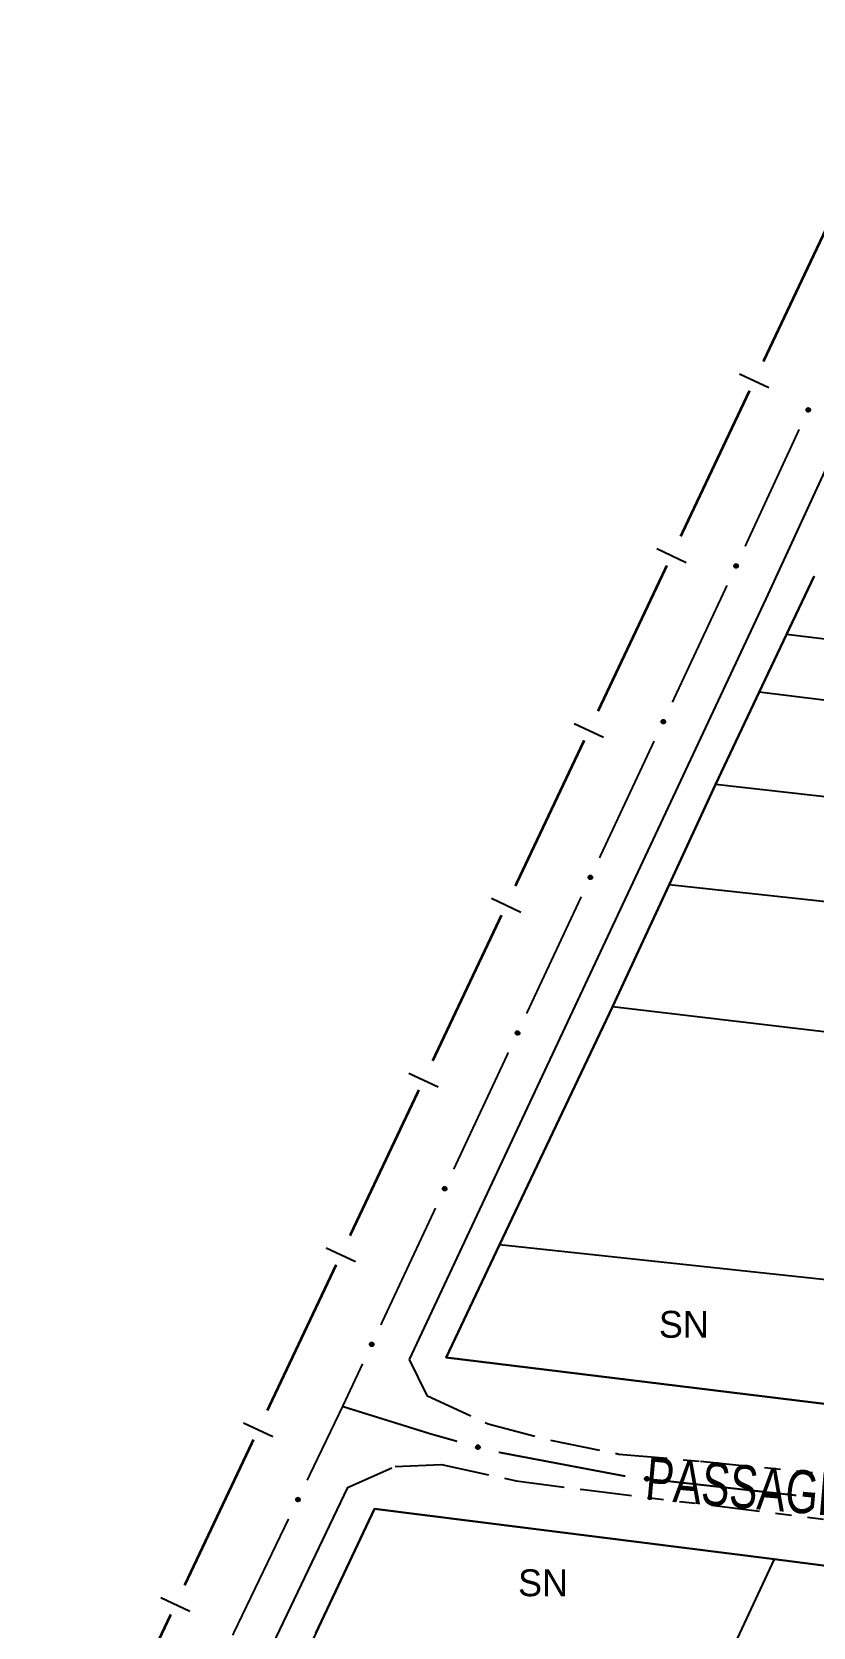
# Model space of a CAD drawing. Extents: x 203665 to 205970, y 4870865 to 4873745.
# Drawn here: x 203976.6 to 204049.3, y 4872928.4 to 4873076.9 of the extents above; entities that cross this region are included whole.
import ezdxf
from ezdxf.enums import TextEntityAlignment as Align

# ---------------------------------------------------------------- set-up
doc = ezdxf.new("R2010")
doc.units = 0
doc.header["$LTSCALE"] = 1.5
doc.header["$MEASUREMENT"] = 0
doc.linetypes.add('TRACO_25', pattern=[8, 3, -1, 1, -1, 1, -1])
for name, color, linetype in [('CD_MALHA_LOTES', 7, 'CONTINUOUS'), ('LM-LIM-SETORES-BAIRROS', 250, 'CONTINUOUS'), ('RU-QUADRA', 210, 'CONTINUOUS'), ('SV-EIXO-RUA-N-PAV', 6, 'CONTINUOUS'), ('SV-EIXO-RUA-PAV', 20, 'CONTINUOUS'), ('SV-RUA-NAO-PAV', 7, 'CONTINUOUS'), ('SV-RUA-PAVIM', 7, 'CONTINUOUS'), ('SV-TXT-RUA-N-PAV', 7, 'CONTINUOUS'), ('Th_NmrPort', 1, 'CONTINUOUS')]:
    doc.layers.add(name, color=color, linetype=linetype)
doc.styles.add('ARIAL', font='ARIAL.SHX')

msp = doc.modelspace()

# ---------------------------------------------------------------- linework, layer by layer
at = {"layer": 'CD_MALHA_LOTES', "linetype": 'Continuous', "flags": 128}
for points in [[(204046.836725, 4873020.749607), (204049.411915, 4873026.199989)], [(204044.303534, 4873015.388118), (204046.836725, 4873020.749607)], [(204083.932805, 4873016.260975), (204046.836725, 4873020.749607)], [(204040.238434, 4873006.784347), (204044.303534, 4873015.388118)], [(204082.649884, 4873010.653388), (204044.303534, 4873015.388118)], [(204035.913438, 4872997.472737), (204040.238434, 4873006.784347)], [(204080.722805, 4873002.230214), (204040.238434, 4873006.784347)], [(204030.634862, 4872986.108096), (204035.913438, 4872997.472737)], [(204110.927459, 4872989.323716), (204035.913438, 4872997.472737)], [(204020.14457, 4872963.953816), (204030.634862, 4872986.108096)], [(204104.904589, 4872977.333684), (204030.634862, 4872986.108096)], [(204015.179199, 4872953.467526), (204020.14457, 4872963.953816)], [(204057.44046, 4872959.940736), (204020.14457, 4872963.953816)], [(204052.398941, 4872948.888499), (204015.179199, 4872953.467526)], [(204003.046512, 4872927.788123), (204008.495808, 4872939.366103), (204045.715248, 4872934.701721)], [(204040.535419, 4872923.595435), (204045.715248, 4872934.701721)], [(204045.715248, 4872934.701721), (204081.459851, 4872930.072017), (204082.41378, 4872928.588088), (204072.546758, 4872908.771591)]]:
    msp.add_lwpolyline(points, dxfattribs=at)
at = {"layer": 'LM-LIM-SETORES-BAIRROS', "const_width": 0.25}
for points in [[(204049.090786, 4873055.485278), (204051.103707, 4873059.723006)], [(204044.68499, 4873046.165723), (204048.958935, 4873055.206375)], [(204048.958935, 4873055.206375), (204049.090786, 4873055.485278)], [(204036.991888, 4873029.892549), (204043.402806, 4873043.453527)], [(204029.298785, 4873013.619376), (204035.709704, 4873027.180354)], [(204021.605683, 4872997.346202), (204028.016602, 4873010.90718)], [(204013.912581, 4872981.073029), (204020.3235, 4872994.634007)], [(204006.219479, 4872964.799855), (204012.630398, 4872978.360833)], [(203998.526377, 4872948.526681), (204004.937295, 4872962.087659)], [(203990.833275, 4872932.253508), (203997.244193, 4872945.814486)], [(203983.140173, 4872915.980334), (203989.551091, 4872929.541312)]]:
    msp.add_lwpolyline(points, dxfattribs=at)
at = {"layer": 'LM-LIM-SETORES-BAIRROS'}
for points in [[(204045.186298, 4873043.716501), (204042.474103, 4873044.998684)], [(204037.493196, 4873027.443327), (204034.781001, 4873028.725511)], [(204029.800094, 4873011.170154), (204027.087899, 4873012.452337)], [(204022.106992, 4872994.89698), (204019.394796, 4872996.179164)], [(204014.41389, 4872978.623806), (204011.701694, 4872979.90599)], [(204006.720788, 4872962.350633), (204004.008592, 4872963.632816)], [(203999.027686, 4872946.077459), (203996.31549, 4872947.359643)], [(203991.334584, 4872929.804285), (203988.622388, 4872931.086469)]]:
    msp.add_lwpolyline(points, dxfattribs=at)
at = {"layer": 'RU-QUADRA', "linetype": 'Continuous', "flags": 128}
msp.add_lwpolyline([(204049.411915, 4873026.199989), (204046.836725, 4873020.749607), (204044.303534, 4873015.388118), (204040.238434, 4873006.784347), (204035.913438, 4872997.472737), (204030.634862, 4872986.108096), (204020.14457, 4872963.953816), (204015.179199, 4872953.467526), (204052.398941, 4872948.888499)], dxfattribs=at)
msp.add_lwpolyline([(204008.495808, 4872939.366103), (204003.046512, 4872927.788123), (203998.461711, 4872918.046915), (203993.226455, 4872906.923701), (203988.600279, 4872897.261714), (203984.857735, 4872889.445232), (203981.183914, 4872881.268998), (204016.141448, 4872877.163151), (204055.29889, 4872872.490873), (204062.665741, 4872888.378658), (204067.119922, 4872897.643483), (204072.546758, 4872908.771591), (204082.41378, 4872928.588088), (204081.459851, 4872930.072017), (204045.704523, 4872934.678725)], close=True, dxfattribs=at)
at = {"layer": 'SV-EIXO-RUA-N-PAV', "const_width": 0.18}
for points in [[(204005.671037, 4872948.859794), (204005.536492, 4872948.901725)], [(204013.755545, 4872946.340253), (204005.671037, 4872948.859794)], [(204014.267656, 4872946.196222), (204013.755545, 4872946.340253)], [(204016.192958, 4872945.654731), (204014.267656, 4872946.196222)], [(204031.850036, 4872942.407638), (204020.059194, 4872944.638339)], [(204047.749503, 4872940.622906), (204035.822899, 4872941.948085)]]:
    msp.add_lwpolyline(points, dxfattribs=at)
at = {"layer": 'SV-EIXO-RUA-N-PAV'}
for points in [[(204018.22677, 4872944.968369), (204018.184458, 4872944.943839), (204018.143077, 4872944.931408), (204018.105579, 4872944.930975), (204018.072343, 4872944.939231), (204018.039293, 4872944.951508), (204018.008702, 4872944.971237), (204017.9796, 4872945.000656), (204017.954695, 4872945.042927), (204017.944747, 4872945.086155), (204017.942355, 4872945.122895), (204017.948969, 4872945.158047), (204017.961433, 4872945.189954), (204017.982978, 4872945.221053), (204018.013078, 4872945.250254), (204018.05619, 4872945.274268), (204018.096842, 4872945.286177), (204018.133123, 4872945.285644), (204018.168421, 4872945.27877), (204018.202012, 4872945.265832), (204018.231929, 4872945.246293), (204018.261276, 4872945.215933), (204018.284414, 4872945.173068), (204018.296754, 4872945.132657), (204018.296731, 4872945.096379), (204018.289182, 4872945.061781), (204018.277271, 4872945.028482), (204018.258719, 4872944.996905), (204018.22677, 4872944.968369)], [(204033.965777, 4872942.043674), (204033.928022, 4872942.012583), (204033.889217, 4872941.993582), (204033.852289, 4872941.98705), (204033.818153, 4872941.989787), (204033.783545, 4872941.99652), (204033.75015, 4872942.011006), (204033.716647, 4872942.035295), (204033.685193, 4872942.072948), (204033.668341, 4872942.11398), (204033.66, 4872942.149841), (204033.660804, 4872942.185601), (204033.667908, 4872942.219111), (204033.684103, 4872942.253302), (204033.709049, 4872942.287013), (204033.747676, 4872942.317725), (204033.785848, 4872942.336092), (204033.821732, 4872942.341473), (204033.857677, 4872942.340437), (204033.892927, 4872942.333139), (204033.925626, 4872942.31873), (204033.959523, 4872942.293553), (204033.98933, 4872942.255026), (204034.008084, 4872942.217163), (204034.013967, 4872942.181365), (204034.01215, 4872942.145999), (204034.005819, 4872942.111205), (204033.992654, 4872942.07703), (204033.965777, 4872942.043674)]]:
    msp.add_lwpolyline(points, close=True, dxfattribs=at)
for points in [[(204018.289182, 4872945.061781), (204017.942355, 4872945.122895)], [(204018.277271, 4872945.028482), (204017.944747, 4872945.086155)], [(204018.279284, 4872945.045102), (204017.947857, 4872945.101462)], [(204018.290572, 4872945.080198), (204017.948062, 4872945.14251)], [(204018.296731, 4872945.096379), (204017.948969, 4872945.158047)], [(204018.26348, 4872945.01411), (204017.954014, 4872945.062876)], [(204018.258719, 4872944.996905), (204017.954695, 4872945.042927)], [(204018.29361, 4872945.116198), (204017.958242, 4872945.173666)], [(204018.296754, 4872945.132657), (204017.961433, 4872945.189954)], [(204018.242422, 4872944.984596), (204017.971049, 4872945.022648)], [(204018.288766, 4872945.154415), (204017.977042, 4872945.205233)], [(204018.22677, 4872944.968369), (204017.9796, 4872945.000656)], [(204018.284414, 4872945.173068), (204017.982978, 4872945.221053)], [(204018.268734, 4872945.194068), (204018.001097, 4872945.235322)], [(204018.20318, 4872944.955944), (204018.001384, 4872944.98435)], [(204018.184458, 4872944.943839), (204018.008702, 4872944.971237)], [(204018.261276, 4872945.215933), (204018.013078, 4872945.250254)], [(204018.160899, 4872944.936651), (204018.032786, 4872944.959926)], [(204018.143077, 4872944.931408), (204018.039293, 4872944.951508)], [(204018.240657, 4872945.230314), (204018.042228, 4872945.260608)], [(204018.231929, 4872945.246293), (204018.05619, 4872945.274268)], [(204018.212621, 4872945.256626), (204018.082825, 4872945.278956)], [(204018.202012, 4872945.265832), (204018.096842, 4872945.286177)], [(204034.01215, 4872942.145999), (204033.66, 4872942.149841)], [(204034.013967, 4872942.181365), (204033.660804, 4872942.185601)], [(204034.010524, 4872942.164397), (204033.662439, 4872942.170124)], [(204034.007661, 4872942.200411), (204033.667411, 4872942.202521)], [(204034.008084, 4872942.217163), (204033.667908, 4872942.219111)], [(204034.005819, 4872942.111205), (204033.668341, 4872942.11398)], [(204034.005099, 4872942.127931), (204033.668918, 4872942.129589)], [(204033.996661, 4872942.23733), (204033.680822, 4872942.236727)], [(204033.994551, 4872942.09478), (204033.681274, 4872942.09252)], [(204033.98933, 4872942.255026), (204033.684103, 4872942.253302)], [(204033.992654, 4872942.07703), (204033.685193, 4872942.072948)], [(204033.970441, 4872942.273193), (204033.699658, 4872942.27033)], [(204033.978578, 4872942.062232), (204033.704631, 4872942.055602)], [(204033.959523, 4872942.293553), (204033.709049, 4872942.287013)], [(204033.965777, 4872942.043674), (204033.716647, 4872942.035295)], [(204033.936838, 4872942.304385), (204033.736124, 4872942.301974)], [(204033.944523, 4872942.027574), (204033.740795, 4872942.022752)], [(204033.925626, 4872942.31873), (204033.747676, 4872942.317725)], [(204033.928022, 4872942.012583), (204033.75015, 4872942.011006)], [(204033.904893, 4872942.325782), (204033.773193, 4872942.326687)], [(204033.905948, 4872942.001656), (204033.775755, 4872942.003766)], [(204033.889217, 4872941.993582), (204033.783545, 4872941.99652)], [(204033.892927, 4872942.333139), (204033.785848, 4872942.336092)]]:
    msp.add_lwpolyline(points, dxfattribs=at)
at = {"layer": 'SV-EIXO-RUA-PAV'}
for points in [[(204049.018335, 4873041.752162), (204049.035873, 4873041.706506), (204049.041609, 4873041.663681), (204049.036113, 4873041.626585), (204049.022709, 4873041.595072), (204049.005364, 4873041.564376), (204048.981049, 4873041.537286), (204048.947403, 4873041.513198), (204048.901727, 4873041.495284), (204048.857471, 4873041.492291), (204048.820814, 4873041.495733), (204048.787149, 4873041.507819), (204048.757612, 4873041.525167), (204048.730308, 4873041.551355), (204048.706229, 4873041.58569), (204048.689328, 4873041.632055), (204048.683992, 4873041.674078), (204048.69025, 4873041.709819), (204048.702614, 4873041.743588), (204048.720697, 4873041.774713), (204048.744718, 4873041.801167), (204048.779332, 4873041.825349), (204048.825315, 4873041.841424), (204048.867168, 4873041.847224), (204048.902987, 4873041.841469), (204048.935958, 4873041.828549), (204048.966957, 4873041.811527), (204048.995206, 4873041.788219), (204049.018335, 4873041.752162)], [(204042.307307, 4873027.227628), (204042.324844, 4873027.181972), (204042.33058, 4873027.139147), (204042.325084, 4873027.102051), (204042.31168, 4873027.070537), (204042.294336, 4873027.039842), (204042.270021, 4873027.012752), (204042.236374, 4873026.988663), (204042.190699, 4873026.97075), (204042.146442, 4873026.967757), (204042.109786, 4873026.971199), (204042.07612, 4873026.983284), (204042.046583, 4873027.000633), (204042.019279, 4873027.02682), (204041.995201, 4873027.061156), (204041.978299, 4873027.107521), (204041.972963, 4873027.149544), (204041.979222, 4873027.185285), (204041.991585, 4873027.219053), (204042.009668, 4873027.250179), (204042.033689, 4873027.276633), (204042.068304, 4873027.300814), (204042.114287, 4873027.31689), (204042.156139, 4873027.32269), (204042.191959, 4873027.316935), (204042.22493, 4873027.304014), (204042.255929, 4873027.286992), (204042.284177, 4873027.263684), (204042.307307, 4873027.227628)], [(204035.532515, 4873012.732149), (204035.549827, 4873012.686407), (204035.555353, 4873012.643554), (204035.549675, 4873012.606486), (204035.536115, 4873012.575039), (204035.51862, 4873012.544429), (204035.494173, 4873012.517459), (204035.460408, 4873012.493536), (204035.414645, 4873012.475847), (204035.370374, 4873012.473072), (204035.333735, 4873012.476695), (204035.300129, 4873012.488945), (204035.270678, 4873012.506439), (204035.243503, 4873012.53276), (204035.219594, 4873012.567214), (204035.20292, 4873012.613661), (204035.197791, 4873012.65571), (204035.204225, 4873012.69142), (204035.216755, 4873012.725127), (204035.234991, 4873012.756163), (204035.259142, 4873012.782499), (204035.293875, 4873012.80651), (204035.339936, 4873012.822359), (204035.381817, 4873012.827953), (204035.417607, 4873012.822022), (204035.450514, 4873012.808939), (204035.481429, 4873012.791765), (204035.509563, 4873012.768319), (204035.532515, 4873012.732149)], [(204028.750141, 4872998.240793), (204028.767454, 4872998.195051), (204028.77298, 4872998.152198), (204028.767301, 4872998.11513), (204028.753742, 4872998.083682), (204028.736247, 4872998.053072), (204028.711799, 4872998.026103), (204028.678035, 4872998.00218), (204028.632271, 4872997.984491), (204028.588001, 4872997.981715), (204028.551362, 4872997.985338), (204028.517756, 4872997.997589), (204028.488305, 4872998.015083), (204028.46113, 4872998.041404), (204028.43722, 4872998.075858), (204028.420547, 4872998.122305), (204028.415418, 4872998.164354), (204028.421852, 4872998.200064), (204028.434382, 4872998.23377), (204028.452617, 4872998.264807), (204028.476768, 4872998.291143), (204028.511501, 4872998.315153), (204028.557563, 4872998.331002), (204028.599443, 4872998.336597), (204028.635234, 4872998.330666), (204028.668141, 4872998.317583), (204028.699056, 4872998.300409), (204028.72719, 4872998.276962), (204028.750141, 4872998.240793)], [(204021.967768, 4872983.749436), (204021.985081, 4872983.703694), (204021.990606, 4872983.660841), (204021.984928, 4872983.623773), (204021.971369, 4872983.592326), (204021.953874, 4872983.561716), (204021.929426, 4872983.534746), (204021.895661, 4872983.510823), (204021.849898, 4872983.493134), (204021.805627, 4872983.490359), (204021.768988, 4872983.493982), (204021.735383, 4872983.506232), (204021.705931, 4872983.523726), (204021.678756, 4872983.550047), (204021.654847, 4872983.584501), (204021.638174, 4872983.630948), (204021.633045, 4872983.672997), (204021.639479, 4872983.708707), (204021.652008, 4872983.742414), (204021.670244, 4872983.77345), (204021.694395, 4872983.799786), (204021.729128, 4872983.823797), (204021.775189, 4872983.839646), (204021.81707, 4872983.84524), (204021.85286, 4872983.839309), (204021.885767, 4872983.826227), (204021.916682, 4872983.809053), (204021.944816, 4872983.785606), (204021.967768, 4872983.749436)], [(204015.185395, 4872969.25808), (204015.202707, 4872969.212338), (204015.208233, 4872969.169485), (204015.202554, 4872969.132417), (204015.188995, 4872969.100969), (204015.1715, 4872969.070359), (204015.147053, 4872969.04339), (204015.113288, 4872969.019467), (204015.067525, 4872969.001778), (204015.023254, 4872968.999002), (204014.986615, 4872969.002625), (204014.953009, 4872969.014876), (204014.923558, 4872969.03237), (204014.896383, 4872969.058691), (204014.872473, 4872969.093145), (204014.8558, 4872969.139592), (204014.850671, 4872969.181641), (204014.857105, 4872969.217351), (204014.869635, 4872969.251058), (204014.887871, 4872969.282094), (204014.912021, 4872969.30843), (204014.946754, 4872969.33244), (204014.992816, 4872969.348289), (204015.034696, 4872969.353884), (204015.070487, 4872969.347953), (204015.103394, 4872969.33487), (204015.134309, 4872969.317696), (204015.162443, 4872969.294249), (204015.185395, 4872969.25808)], [(204008.403021, 4872954.766723), (204008.420334, 4872954.720982), (204008.425859, 4872954.678129), (204008.420181, 4872954.641061), (204008.406622, 4872954.609613), (204008.389127, 4872954.579003), (204008.364679, 4872954.552033), (204008.330915, 4872954.52811), (204008.285151, 4872954.510421), (204008.24088, 4872954.507646), (204008.204241, 4872954.511269), (204008.170636, 4872954.523519), (204008.141184, 4872954.541013), (204008.11401, 4872954.567334), (204008.0901, 4872954.601788), (204008.073427, 4872954.648236), (204008.068298, 4872954.690285), (204008.074732, 4872954.725994), (204008.087261, 4872954.759701), (204008.105497, 4872954.790738), (204008.129648, 4872954.817073), (204008.164381, 4872954.841084), (204008.210443, 4872954.856933), (204008.252323, 4872954.862527), (204008.288114, 4872954.856597), (204008.321021, 4872954.843514), (204008.351936, 4872954.82634), (204008.380069, 4872954.802893), (204008.403021, 4872954.766723)], [(204001.531166, 4872940.316548), (204001.548002, 4872940.270629), (204001.553082, 4872940.227721), (204001.547019, 4872940.190714), (204001.533133, 4872940.159409), (204001.515321, 4872940.128983), (204001.490594, 4872940.102269), (204001.456583, 4872940.078698), (204001.410638, 4872940.061486), (204001.366341, 4872940.059171), (204001.329741, 4872940.063175), (204001.296265, 4872940.075774), (204001.266997, 4872940.093573), (204001.240097, 4872940.120175), (204001.216547, 4872940.154876), (204001.200358, 4872940.201494), (204001.195666, 4872940.243594), (204001.202471, 4872940.279235), (204001.215351, 4872940.31281), (204001.233908, 4872940.343655), (204001.258331, 4872940.369738), (204001.293312, 4872940.393386), (204001.339536, 4872940.408756), (204001.381472, 4872940.413914), (204001.417199, 4872940.407612), (204001.449969, 4872940.394187), (204001.480703, 4872940.376693), (204001.508592, 4872940.352955), (204001.531166, 4872940.316548)]]:
    msp.add_lwpolyline(points, close=True, dxfattribs=at)
for points in [[(204048.720697, 4873041.774713), (204048.683992, 4873041.674078)], [(204048.731464, 4873041.783734), (204048.688907, 4873041.659096)], [(204048.744718, 4873041.801167), (204048.689328, 4873041.632055)], [(204048.761875, 4873041.807261), (204048.700611, 4873041.61611)], [(204048.779332, 4873041.825349), (204048.706229, 4873041.58569)], [(204048.802102, 4873041.829259), (204048.719081, 4873041.571501)], [(204048.825315, 4873041.841424), (204048.730308, 4873041.551355)], [(204048.844422, 4873041.842774), (204048.744991, 4873041.542994)], [(204048.867168, 4873041.847224), (204048.757612, 4873041.525167)], [(204048.882924, 4873041.841519), (204048.773191, 4873041.519443)], [(204048.902987, 4873041.841469), (204048.787149, 4873041.507819)], [(204048.917991, 4873041.832832), (204048.802347, 4873041.504468)], [(204048.935958, 4873041.828549), (204048.820814, 4873041.495733)], [(204048.950864, 4873041.81614), (204048.842848, 4873041.49778)], [(204048.966957, 4873041.811527), (204048.857471, 4873041.492291)], [(204048.978969, 4873041.795638), (204048.881922, 4873041.497764)], [(204048.995206, 4873041.788219), (204048.901727, 4873041.495284)], [(204049.004785, 4873041.770182), (204048.924336, 4873041.508229)], [(204049.018335, 4873041.752162), (204048.947403, 4873041.513198)], [(204049.026877, 4873041.726905), (204048.966946, 4873041.532132)], [(204049.035873, 4873041.706506), (204048.981049, 4873041.537286)], [(204049.039248, 4873041.682108), (204048.996024, 4873041.559281)], [(204049.041609, 4873041.663681), (204049.005364, 4873041.564376)], [(204042.009668, 4873027.250179), (204041.972963, 4873027.149544)], [(204042.020435, 4873027.2592), (204041.977878, 4873027.134562)], [(204042.033689, 4873027.276633), (204041.978299, 4873027.107521)], [(204042.050847, 4873027.282727), (204041.989582, 4873027.091576)], [(204042.068304, 4873027.300814), (204041.995201, 4873027.061156)], [(204042.091074, 4873027.304725), (204042.008052, 4873027.046966)], [(204042.114287, 4873027.31689), (204042.019279, 4873027.02682)], [(204042.133393, 4873027.31824), (204042.033963, 4873027.01846)], [(204042.156139, 4873027.32269), (204042.046583, 4873027.000633)], [(204042.171895, 4873027.316985), (204042.062162, 4873026.994909)], [(204042.191959, 4873027.316935), (204042.07612, 4873026.983284)], [(204042.206963, 4873027.308297), (204042.091318, 4873026.979934)], [(204042.22493, 4873027.304014), (204042.109786, 4873026.971199)], [(204042.239835, 4873027.291606), (204042.131819, 4873026.973246)], [(204042.255929, 4873027.286992), (204042.146442, 4873026.967757)], [(204042.267941, 4873027.271104), (204042.170893, 4873026.973229)], [(204042.284177, 4873027.263684), (204042.190699, 4873026.97075)], [(204042.293757, 4873027.245647), (204042.213307, 4873026.983695)], [(204042.307307, 4873027.227628), (204042.236374, 4873026.988663)], [(204042.315849, 4873027.202371), (204042.255917, 4873027.007598)], [(204042.324844, 4873027.181972), (204042.270021, 4873027.012752)], [(204042.328219, 4873027.157573), (204042.284996, 4873027.034747)], [(204042.33058, 4873027.139147), (204042.294336, 4873027.039842)], [(204035.234991, 4873012.756163), (204035.197791, 4873012.65571)], [(204035.245802, 4873012.765131), (204035.202633, 4873012.640704)], [(204035.259142, 4873012.782499), (204035.20292, 4873012.613661)], [(204035.276329, 4873012.788508), (204035.214125, 4873012.597661)], [(204035.293875, 4873012.80651), (204035.219594, 4873012.567214)], [(204035.316663, 4873012.810308), (204035.232375, 4873012.552961)], [(204035.339936, 4873012.822359), (204035.243503, 4873012.53276)], [(204035.359049, 4873012.823615), (204035.258145, 4873012.524328)], [(204035.381817, 4873012.827953), (204035.270678, 4873012.506439)], [(204035.397544, 4873012.82217), (204035.286229, 4873012.500638)], [(204035.417607, 4873012.822022), (204035.300129, 4873012.488945)], [(204035.432569, 4873012.813311), (204035.315311, 4873012.48552)], [(204035.450514, 4873012.808939), (204035.333735, 4873012.476695)], [(204035.465359, 4873012.796458), (204035.355778, 4873012.478633)], [(204035.481429, 4873012.791765), (204035.370374, 4873012.473072)], [(204035.493363, 4873012.775818), (204035.394852, 4873012.478424)], [(204035.509563, 4873012.768319), (204035.414645, 4873012.475847)], [(204035.519054, 4873012.750235), (204035.437317, 4873012.488681)], [(204035.532515, 4873012.732149), (204035.460408, 4873012.493536)], [(204035.540933, 4873012.70685), (204035.480044, 4873012.512374)], [(204035.549827, 4873012.686407), (204035.494173, 4873012.517459)], [(204035.553083, 4873012.661992), (204035.509256, 4873012.53938)], [(204035.555353, 4873012.643554), (204035.51862, 4873012.544429)], [(204028.452617, 4872998.264807), (204028.415418, 4872998.164354)], [(204028.463429, 4872998.273775), (204028.420259, 4872998.149348)], [(204028.476768, 4872998.291143), (204028.420547, 4872998.122305)], [(204028.493955, 4872998.297152), (204028.431752, 4872998.106304)], [(204028.511501, 4872998.315153), (204028.43722, 4872998.075858)], [(204028.53429, 4872998.318952), (204028.450002, 4872998.061605)], [(204028.557563, 4872998.331002), (204028.46113, 4872998.041404)], [(204028.576676, 4872998.332258), (204028.475772, 4872998.032971)], [(204028.599443, 4872998.336597), (204028.488305, 4872998.015083)], [(204028.615171, 4872998.330814), (204028.503855, 4872998.009282)], [(204028.635234, 4872998.330666), (204028.517756, 4872997.997589)], [(204028.650195, 4872998.321954), (204028.532938, 4872997.994164)], [(204028.668141, 4872998.317583), (204028.551362, 4872997.985338)], [(204028.682985, 4872998.305101), (204028.573405, 4872997.987276)], [(204028.699056, 4872998.300409), (204028.588001, 4872997.981715)], [(204028.71099, 4872998.284461), (204028.612478, 4872997.987068)], [(204028.72719, 4872998.276962), (204028.632271, 4872997.984491)], [(204028.73668, 4872998.258878), (204028.654943, 4872997.997325)], [(204028.750141, 4872998.240793), (204028.678035, 4872998.00218)], [(204028.758559, 4872998.215494), (204028.69767, 4872998.021018)], [(204028.767454, 4872998.195051), (204028.711799, 4872998.026103)], [(204028.770709, 4872998.170636), (204028.726882, 4872998.048023)], [(204028.77298, 4872998.152198), (204028.736247, 4872998.053072)], [(204021.670244, 4872983.77345), (204021.633045, 4872983.672997)], [(204021.681055, 4872983.782418), (204021.637886, 4872983.657991)], [(204021.694395, 4872983.799786), (204021.638174, 4872983.630948)], [(204021.711582, 4872983.805795), (204021.649378, 4872983.614948)], [(204021.729128, 4872983.823797), (204021.654847, 4872983.584501)], [(204021.751917, 4872983.827595), (204021.667629, 4872983.570248)], [(204021.775189, 4872983.839646), (204021.678756, 4872983.550047)], [(204021.794302, 4872983.840902), (204021.693398, 4872983.541615)], [(204021.81707, 4872983.84524), (204021.705931, 4872983.523726)], [(204021.832797, 4872983.839458), (204021.721482, 4872983.517925)], [(204021.85286, 4872983.839309), (204021.735383, 4872983.506232)], [(204021.867822, 4872983.830598), (204021.750564, 4872983.502807)], [(204021.885767, 4872983.826227), (204021.768988, 4872983.493982)], [(204021.900612, 4872983.813745), (204021.791032, 4872983.49592)], [(204021.916682, 4872983.809053), (204021.805627, 4872983.490359)], [(204021.928616, 4872983.793105), (204021.830105, 4872983.495711)], [(204021.944816, 4872983.785606), (204021.849898, 4872983.493134)], [(204021.954307, 4872983.767522), (204021.87257, 4872983.505968)], [(204021.967768, 4872983.749436), (204021.895661, 4872983.510823)], [(204021.976186, 4872983.724137), (204021.915297, 4872983.529661)], [(204021.985081, 4872983.703694), (204021.929426, 4872983.534746)], [(204021.988336, 4872983.67928), (204021.944509, 4872983.556667)], [(204021.990606, 4872983.660841), (204021.953874, 4872983.561716)], [(204014.887871, 4872969.282094), (204014.850671, 4872969.181641)], [(204014.898682, 4872969.291062), (204014.855512, 4872969.166635)], [(204014.912021, 4872969.30843), (204014.8558, 4872969.139592)], [(204014.929209, 4872969.314439), (204014.867005, 4872969.123592)], [(204014.946754, 4872969.33244), (204014.872473, 4872969.093145)], [(204014.969543, 4872969.336239), (204014.885255, 4872969.078892)], [(204014.992816, 4872969.348289), (204014.896383, 4872969.058691)], [(204015.011929, 4872969.349546), (204014.911025, 4872969.050259)], [(204015.034696, 4872969.353884), (204014.923558, 4872969.03237)], [(204015.050424, 4872969.348101), (204014.939109, 4872969.026569)], [(204015.070487, 4872969.347953), (204014.953009, 4872969.014876)], [(204015.085448, 4872969.339242), (204014.968191, 4872969.011451)], [(204015.103394, 4872969.33487), (204014.986615, 4872969.002625)], [(204015.118238, 4872969.322388), (204015.008658, 4872969.004564)], [(204015.134309, 4872969.317696), (204015.023254, 4872968.999002)], [(204015.146243, 4872969.301749), (204015.047732, 4872969.004355)], [(204015.162443, 4872969.294249), (204015.067525, 4872969.001778)], [(204015.171934, 4872969.276165), (204015.090196, 4872969.014612)], [(204015.185395, 4872969.25808), (204015.113288, 4872969.019467)], [(204015.193812, 4872969.232781), (204015.132924, 4872969.038305)], [(204015.202707, 4872969.212338), (204015.147053, 4872969.04339)], [(204015.205962, 4872969.187923), (204015.162135, 4872969.065311)], [(204015.208233, 4872969.169485), (204015.1715, 4872969.070359)], [(204008.105497, 4872954.790738), (204008.068298, 4872954.690285)], [(204008.116308, 4872954.799705), (204008.073139, 4872954.675278)], [(204008.129648, 4872954.817073), (204008.073427, 4872954.648236)], [(204008.146835, 4872954.823082), (204008.084632, 4872954.632235)], [(204008.164381, 4872954.841084), (204008.0901, 4872954.601788)], [(204008.18717, 4872954.844882), (204008.102882, 4872954.587536)], [(204008.210443, 4872954.856933), (204008.11401, 4872954.567334)], [(204008.229556, 4872954.858189), (204008.128652, 4872954.558902)], [(204008.252323, 4872954.862527), (204008.141184, 4872954.541013)], [(204008.268051, 4872954.856745), (204008.156735, 4872954.535212)], [(204008.288114, 4872954.856597), (204008.170636, 4872954.523519)], [(204008.303075, 4872954.847885), (204008.185817, 4872954.520094)], [(204008.321021, 4872954.843514), (204008.204241, 4872954.511269)], [(204008.335865, 4872954.831032), (204008.226285, 4872954.513207)], [(204008.351936, 4872954.82634), (204008.24088, 4872954.507646)], [(204008.363869, 4872954.810392), (204008.265358, 4872954.512999)], [(204008.380069, 4872954.802893), (204008.285151, 4872954.510421)], [(204008.38956, 4872954.784809), (204008.307823, 4872954.523255)], [(204008.403021, 4872954.766723), (204008.330915, 4872954.52811)], [(204008.411439, 4872954.741424), (204008.35055, 4872954.546948)], [(204008.420334, 4872954.720982), (204008.364679, 4872954.552033)], [(204008.423589, 4872954.696567), (204008.379762, 4872954.573954)], [(204008.425859, 4872954.678129), (204008.389127, 4872954.579003)], [(204001.233908, 4872940.343655), (204001.195666, 4872940.243594)], [(204001.244812, 4872940.35251), (204001.200351, 4872940.228538)], [(204001.258331, 4872940.369738), (204001.200358, 4872940.201494)], [(204001.27558, 4872940.375568), (204001.211396, 4872940.185378)], [(204001.293312, 4872940.393386), (204001.216547, 4872940.154876)], [(204001.316139, 4872940.396948), (204001.22918, 4872940.140491)], [(204001.339536, 4872940.408756), (204001.240097, 4872940.120175)], [(204001.358661, 4872940.409813), (204001.254651, 4872940.111591)], [(204001.381472, 4872940.413914), (204001.266997, 4872940.093573)], [(204001.397139, 4872940.407968), (204001.282486, 4872940.087611)], [(204001.417199, 4872940.407612), (204001.296265, 4872940.075774)], [(204001.432069, 4872940.398745), (204001.31141, 4872940.072191)], [(204001.449969, 4872940.394187), (204001.329741, 4872940.063175)], [(204001.464682, 4872940.381552), (204001.351803, 4872940.064884)], [(204001.480703, 4872940.376693), (204001.366341, 4872940.059171)], [(204001.492471, 4872940.360622), (204001.390873, 4872940.064269)], [(204001.508592, 4872940.352955), (204001.410638, 4872940.061486)], [(204001.517894, 4872940.334773), (204001.433442, 4872940.074083)], [(204001.531166, 4872940.316548), (204001.456583, 4872940.078698)], [(204001.539321, 4872940.291163), (204001.476413, 4872940.097331)], [(204001.548002, 4872940.270629), (204001.490594, 4872940.102269)], [(204001.551004, 4872940.246182), (204001.505904, 4872940.124032)], [(204001.553082, 4872940.227721), (204001.515321, 4872940.128983)]]:
    msp.add_lwpolyline(points, dxfattribs=at)
at = {"layer": 'SV-EIXO-RUA-PAV', "const_width": 0.18}
for points in [[(204048.019262, 4873039.852337), (204042.985991, 4873028.958936)], [(204041.306485, 4873025.328616), (204036.219705, 4873014.460099)], [(204034.524111, 4873010.83726), (204029.437331, 4872999.968742)], [(204027.741738, 4872996.345903), (204022.654958, 4872985.477386)], [(204020.959364, 4872981.854547), (204015.872584, 4872970.986029)], [(204014.176991, 4872967.36319), (204009.090211, 4872956.494673)], [(204007.394618, 4872952.871834), (204005.699024, 4872949.248995)], [(204005.536492, 4872948.901725), (204002.236285, 4872942.03726)], [(204005.699024, 4872949.248995), (204005.536492, 4872948.901725)], [(204000.503115, 4872938.432246), (203995.303604, 4872927.617207)]]:
    msp.add_lwpolyline(points, dxfattribs=at)
at = {"layer": 'SV-RUA-NAO-PAV', "linetype": 'TRACO_25'}
for points in [[(204011.740449, 4872953.272871, 12.724859), (204013.371971, 4872949.92364, 12.493688), (204019.080363, 4872947.274614, 12.318316), (204025.032519, 4872945.728052, 12.270488), (204031.244075, 4872944.474957, 12.142944), (204038.823585, 4872943.807525, 12.079173), (204071.498457, 4872940.519435, 11.632773), (204088.679461, 4872939.270567, 11.321887), (204093.387336, 4872941.460276, 11.321887), (204096.452929, 4872946.606093, 11.321887), (204105.780817, 4872966.29145, 11.624802), (204132.036177, 4873025.248969, 11.44943), (204146.729686, 4873058.554538, 11.28203), (204146.838324, 4873062.845731, 11.226231), (204144.818961, 4873066.647658, 11.242173), (204087.817473, 4873074.069558, 11.473345), (204069.220724, 4873076.851431, 12.573402)], [(204006.001082, 4872941.363378, 12.724859), (204010.411406, 4872943.317221, 12.645144), (204014.723175, 4872943.494327, 12.461802), (204021.685022, 4872941.976771, 12.278459), (204027.949294, 4872941.171558, 12.262516), (204051.167546, 4872938.307144, 12.055259), (204083.831498, 4872934.738887, 11.377687), (204085.721446, 4872933.132614, 11.377687), (204085.741296, 4872931.186411, 11.44943), (204084.999853, 4872929.216496, 11.513202), (204079.236734, 4872916.562502, 11.584945), (204056.631544, 4872868.904664, 11.441459), (204034.386536, 4872871.374049, 11.768288), (204006.902218, 4872874.605412, 12.063231), (203983.375924, 4872877.120833, 12.270488), (203976.624971, 4872879.66113, 12.549488)]]:
    msp.add_polyline3d(points, dxfattribs=at)
at = {"layer": 'SV-RUA-PAVIM', "linetype": 'Continuous'}
for points in [[(204069.220724, 4873076.851431, 12.294402), (204044.928185, 4873024.078795, 12.597317), (204011.740449, 4872953.272871, 12.669059)], [(204006.001082, 4872941.363378, 12.669059), (203987.395271, 4872902.374722, 12.796602), (203976.624971, 4872879.66113, 12.605288)]]:
    msp.add_polyline3d(points, dxfattribs=at)

# ---------------------------------------------------------------- texts
at = {"layer": 'SV-TXT-RUA-N-PAV', "style": 'ARIAL', "width": 0.7}
msp.add_text('PASSAGEM', height=4, rotation=355, dxfattribs=at).set_placement((204033.606392, 4872940.246025))
at = {"layer": 'Th_NmrPort', "color": 1}
for p in [(204034.967296, 4872956.550637), (204021.863322, 4872932.490626)]:
    msp.add_text('SN', height=2.5, dxfattribs=at).set_placement(p, align=Align.MIDDLE_LEFT)

doc.saveas('drawing.dxf')
